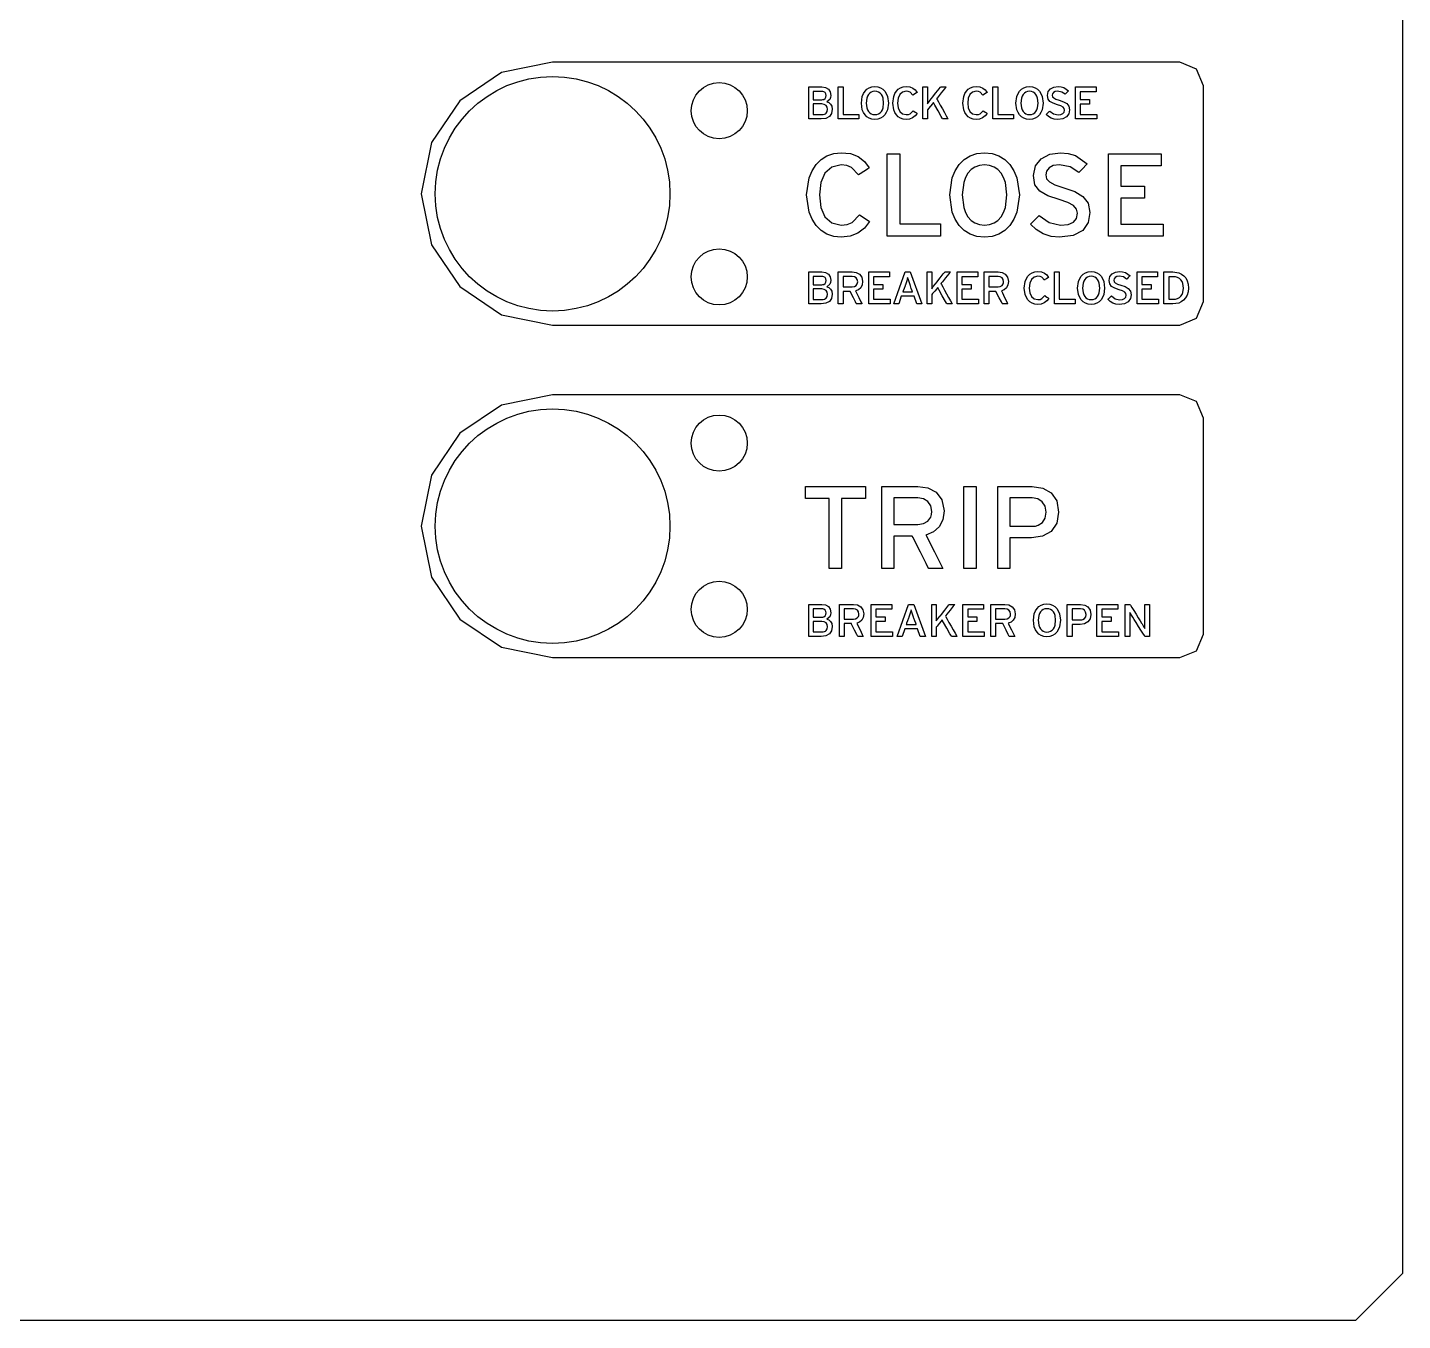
# Model space of a CAD drawing. Extents: x 4.9 to 38.9, y -1.1 to 21.9.
# Drawn here: x 8.797 to 11.727, y 13.343 to 16.099 of the extents above; entities that cross this region are included whole.
import ezdxf

# ---------------------------------------------------------------- set-up
doc = ezdxf.new("R2010")
doc.units = 0
doc.layers.get('0').update_dxf_attribs({"linetype": 'CONTINUOUS'})

msp = doc.modelspace()

# ---------------------------------------------------------------- linework, layer by layer
at = {"color": 7}
for points in [[(11.7271, 17.1225), (11.7271, 15.7714), (11.7271, 14.5927), (11.7271, 13.7591), (11.7271, 13.5255), (11.7271, 13.4429), (11.6271, 13.3429), (11.392, 13.3429), (10.7725, 13.3429), (9.8965, 13.3429), (8.8923, 13.3429), (7.8882, 13.3429), (7.0122, 13.3429), (6.3926, 13.3429), (6.1576, 13.3429)], [(11.2527, 16.025), (11.1953, 16.025), (11.0438, 16.025), (10.8297, 16.025), (10.5842, 16.025), (10.3387, 16.025), (10.1246, 16.025), (9.9731, 16.025), (9.9157, 16.025), (9.8069, 16.003), (9.718, 15.943), (9.658, 15.8539), (9.636, 15.7449), (9.658, 15.6361), (9.718, 15.547), (9.8069, 15.4869), (9.9157, 15.4648), (9.9731, 15.4648), (10.1246, 15.4648), (10.3387, 15.4648), (10.5842, 15.4648), (10.8297, 15.4648), (11.0438, 15.4648), (11.1953, 15.4648), (11.2527, 15.4648), (11.2882, 15.4795), (11.3029, 15.515), (11.3029, 15.5348), (11.3029, 15.5869), (11.3029, 15.7449), (11.3029, 15.903), (11.3029, 15.9551), (11.3029, 15.9748), (11.2882, 16.0103), (11.2527, 16.025)], [(10.4884, 15.9043), (10.4873, 15.9043), (10.4842, 15.9043), (10.475, 15.9043), (10.4658, 15.9043), (10.4628, 15.9043), (10.4616, 15.9043), (10.4616, 15.9051), (10.4616, 15.9072), (10.4616, 15.9149), (10.4616, 15.9259), (10.4616, 15.9384), (10.4616, 15.9509), (10.4616, 15.9618), (10.4616, 15.9695), (10.4616, 15.9717), (10.4616, 15.9725), (10.4628, 15.9725), (10.466, 15.9725), (10.4755, 15.9725), (10.4851, 15.9725), (10.4882, 15.9725), (10.4894, 15.9725), (10.4975, 15.9713), (10.5037, 15.9678), (10.5077, 15.9622), (10.5091, 15.9545), (10.5084, 15.9498), (10.5066, 15.946), (10.5003, 15.9409), (10.5044, 15.9392), (10.5081, 15.936), (10.5108, 15.9314), (10.5118, 15.9253), (10.5102, 15.9162), (10.5057, 15.9096), (10.4984, 15.9056), (10.4884, 15.9043)], [(10.6027, 15.9033), (10.5964, 15.9039), (10.5907, 15.9058), (10.5858, 15.9089), (10.5817, 15.913), (10.5783, 15.9181), (10.5759, 15.924), (10.5739, 15.9382), (10.5759, 15.9524), (10.5783, 15.9585), (10.5817, 15.9636), (10.5858, 15.9678), (10.5907, 15.9709), (10.5964, 15.9728), (10.6027, 15.9735), (10.609, 15.9728), (10.6146, 15.9709), (10.6195, 15.9678), (10.6237, 15.9636), (10.627, 15.9585), (10.6295, 15.9524), (10.6315, 15.9382), (10.6295, 15.924), (10.627, 15.9181), (10.6237, 15.913), (10.6195, 15.9089), (10.6146, 15.9058), (10.609, 15.9039), (10.6027, 15.9033)], [(10.6691, 15.9033), (10.663, 15.9039), (10.6574, 15.9058), (10.6525, 15.9089), (10.6484, 15.913), (10.6451, 15.9181), (10.6427, 15.924), (10.6407, 15.9382), (10.6427, 15.9524), (10.6451, 15.9585), (10.6484, 15.9636), (10.6525, 15.9678), (10.6574, 15.9709), (10.663, 15.9728), (10.6691, 15.9735), (10.6769, 15.9726), (10.6833, 15.9702), (10.6885, 15.9662), (10.6925, 15.9606), (10.6911, 15.9597), (10.688, 15.9579), (10.6848, 15.956), (10.6834, 15.9552), (10.6777, 15.9613), (10.6739, 15.9628), (10.6691, 15.9633), (10.6613, 15.9615), (10.6557, 15.9565), (10.6523, 15.9486), (10.6512, 15.9382), (10.6523, 15.9279), (10.6557, 15.9201), (10.6613, 15.9152), (10.6691, 15.9135), (10.674, 15.914), (10.678, 15.9155), (10.6844, 15.9219), (10.6857, 15.921), (10.6886, 15.919), (10.6916, 15.9171), (10.6929, 15.9162), (10.6885, 15.9107), (10.683, 15.9067), (10.6766, 15.9041), (10.6691, 15.9033)], [(10.7471, 15.9043), (10.7463, 15.9058), (10.7441, 15.9098), (10.7373, 15.9218), (10.7305, 15.9338), (10.7283, 15.9377), (10.7275, 15.9392), (10.7269, 15.9386), (10.7255, 15.9368), (10.7212, 15.9316), (10.7169, 15.9263), (10.7155, 15.9246), (10.7149, 15.924), (10.7149, 15.9231), (10.7149, 15.9209), (10.7149, 15.9141), (10.7149, 15.9074), (10.7149, 15.9051), (10.7149, 15.9043), (10.7134, 15.9043), (10.71, 15.9043), (10.7066, 15.9043), (10.7051, 15.9043), (10.7051, 15.9051), (10.7051, 15.9072), (10.7051, 15.9149), (10.7051, 15.9259), (10.7051, 15.9384), (10.7051, 15.9509), (10.7051, 15.9618), (10.7051, 15.9695), (10.7051, 15.9717), (10.7051, 15.9725), (10.7066, 15.9725), (10.71, 15.9725), (10.7134, 15.9725), (10.7149, 15.9725), (10.7149, 15.9714), (10.7149, 15.9688), (10.7149, 15.9608), (10.7149, 15.9527), (10.7149, 15.9501), (10.7149, 15.9491), (10.7146, 15.9368), (10.7183, 15.9416), (10.7227, 15.947), (10.7236, 15.9481), (10.7258, 15.951), (10.7327, 15.9597), (10.7396, 15.9685), (10.7419, 15.9714), (10.7427, 15.9725), (10.7445, 15.9725), (10.7485, 15.9725), (10.7525, 15.9725), (10.7543, 15.9725), (10.7534, 15.9714), (10.7511, 15.9686), (10.7442, 15.9601), (10.7374, 15.9516), (10.7351, 15.9488), (10.7342, 15.9477), (10.7353, 15.9458), (10.7381, 15.9409), (10.742, 15.934), (10.7465, 15.926), (10.7509, 15.918), (10.7548, 15.9111), (10.7576, 15.9062), (10.7587, 15.9043), (10.7569, 15.9043), (10.7529, 15.9043), (10.7489, 15.9043), (10.7471, 15.9043)], [(10.8187, 15.9033), (10.8124, 15.9039), (10.8067, 15.9058), (10.8018, 15.9089), (10.7977, 15.913), (10.7943, 15.9181), (10.7919, 15.924), (10.7899, 15.9382), (10.7919, 15.9524), (10.7943, 15.9585), (10.7977, 15.9636), (10.8018, 15.9678), (10.8067, 15.9709), (10.8124, 15.9728), (10.8187, 15.9735), (10.8262, 15.9726), (10.8325, 15.9702), (10.8377, 15.9662), (10.8417, 15.9606), (10.8403, 15.9597), (10.8372, 15.9579), (10.834, 15.956), (10.8326, 15.9552), (10.8269, 15.9613), (10.8232, 15.9628), (10.8187, 15.9633), (10.8108, 15.9615), (10.8051, 15.9565), (10.8016, 15.9486), (10.8004, 15.9382), (10.8016, 15.9279), (10.8051, 15.9201), (10.8108, 15.9152), (10.8187, 15.9135), (10.8233, 15.914), (10.8273, 15.9155), (10.8336, 15.9219), (10.8349, 15.921), (10.8378, 15.919), (10.8407, 15.9171), (10.8421, 15.9162), (10.8377, 15.9107), (10.8323, 15.9067), (10.8259, 15.9041), (10.8187, 15.9033)], [(10.9323, 15.9033), (10.926, 15.9039), (10.9203, 15.9058), (10.9154, 15.9089), (10.9112, 15.913), (10.9079, 15.9181), (10.9055, 15.924), (10.9034, 15.9382), (10.9055, 15.9524), (10.9079, 15.9585), (10.9112, 15.9636), (10.9154, 15.9678), (10.9203, 15.9709), (10.926, 15.9728), (10.9323, 15.9735), (10.9386, 15.9728), (10.9442, 15.9709), (10.9491, 15.9678), (10.9533, 15.9636), (10.9566, 15.9585), (10.9591, 15.9524), (10.9611, 15.9382), (10.9591, 15.924), (10.9566, 15.9181), (10.9533, 15.913), (10.9491, 15.9089), (10.9442, 15.9058), (10.9386, 15.9039), (10.9323, 15.9033)], [(10.9923, 15.9033), (10.985, 15.904), (10.9784, 15.9062), (10.9727, 15.9096), (10.9679, 15.9141), (10.969, 15.9152), (10.9716, 15.9177), (10.9742, 15.9201), (10.9753, 15.9212), (10.9834, 15.9153), (10.993, 15.9131), (10.9991, 15.9137), (11.0035, 15.9157), (11.006, 15.9188), (11.0069, 15.9233), (11.0061, 15.9267), (11.0036, 15.9295), (10.9989, 15.932), (10.9916, 15.9345), (10.9823, 15.9376), (10.9756, 15.9414), (10.9716, 15.9468), (10.9702, 15.9545), (10.972, 15.9625), (10.9769, 15.9684), (10.9841, 15.9722), (10.993, 15.9735), (10.9994, 15.9728), (11.0051, 15.9711), (11.015, 15.9643), (11.0139, 15.9631), (11.0114, 15.9606), (11.009, 15.958), (11.0079, 15.9569), (11.0008, 15.9617), (10.9919, 15.9633), (10.9869, 15.9626), (10.9834, 15.9608), (10.9814, 15.9581), (10.9808, 15.9548), (10.9814, 15.9517), (10.9838, 15.9491), (10.9883, 15.9467), (10.9957, 15.9443), (11.0046, 15.9411), (11.0115, 15.9371), (11.0158, 15.9316), (11.0174, 15.924), (11.0159, 15.9154), (11.0113, 15.9089), (11.0035, 15.9047), (10.9923, 15.9033)], [(10.4894, 15.963), (10.4886, 15.963), (10.4866, 15.963), (10.4803, 15.963), (10.474, 15.963), (10.4719, 15.963), (10.4711, 15.963), (10.4711, 15.9622), (10.4711, 15.9602), (10.4711, 15.9541), (10.4711, 15.9481), (10.4711, 15.9461), (10.4711, 15.9453), (10.4719, 15.9453), (10.474, 15.9453), (10.4803, 15.9453), (10.4866, 15.9453), (10.4886, 15.9453), (10.4894, 15.9453), (10.4918, 15.9455), (10.4938, 15.9461), (10.4967, 15.9481), (10.4984, 15.9509), (10.4989, 15.9541), (10.4984, 15.9577), (10.4967, 15.9605), (10.4938, 15.9623), (10.4918, 15.9628), (10.4894, 15.963)], [(10.6027, 15.9633), (10.5985, 15.9628), (10.5948, 15.9615), (10.5917, 15.9594), (10.5891, 15.9565), (10.587, 15.9528), (10.5856, 15.9486), (10.5844, 15.9382), (10.5856, 15.9279), (10.587, 15.9237), (10.5891, 15.9201), (10.5917, 15.9173), (10.5948, 15.9152), (10.5985, 15.9139), (10.6027, 15.9135), (10.607, 15.9139), (10.6107, 15.9152), (10.6139, 15.9173), (10.6166, 15.9201), (10.6186, 15.9237), (10.6201, 15.9279), (10.6213, 15.9382), (10.6201, 15.9486), (10.6186, 15.9528), (10.6166, 15.9565), (10.6139, 15.9594), (10.6107, 15.9615), (10.607, 15.9628), (10.6027, 15.9633)], [(10.9323, 15.9633), (10.9281, 15.9628), (10.9244, 15.9615), (10.9213, 15.9594), (10.9187, 15.9565), (10.9166, 15.9528), (10.9152, 15.9486), (10.914, 15.9382), (10.9152, 15.9279), (10.9166, 15.9237), (10.9187, 15.9201), (10.9213, 15.9173), (10.9244, 15.9152), (10.9281, 15.9139), (10.9323, 15.9135), (10.9365, 15.9139), (10.9401, 15.9152), (10.9433, 15.9173), (10.9459, 15.9201), (10.9479, 15.9237), (10.9494, 15.9279), (10.9506, 15.9382), (10.9494, 15.9486), (10.9479, 15.9528), (10.9459, 15.9565), (10.9433, 15.9594), (10.9401, 15.9615), (10.9365, 15.9628), (10.9323, 15.9633)], [(10.4898, 15.9362), (10.489, 15.9362), (10.4869, 15.9362), (10.4804, 15.9362), (10.474, 15.9362), (10.4719, 15.9362), (10.4711, 15.9362), (10.4711, 15.9352), (10.4711, 15.9326), (10.4711, 15.929), (10.4711, 15.9248), (10.4711, 15.9206), (10.4711, 15.917), (10.4711, 15.9144), (10.4711, 15.9135), (10.4719, 15.9135), (10.474, 15.9135), (10.4803, 15.9135), (10.4866, 15.9135), (10.4886, 15.9135), (10.4894, 15.9135), (10.4925, 15.9137), (10.4951, 15.9143), (10.4972, 15.9153), (10.4988, 15.9167), (10.501, 15.9203), (10.5016, 15.925), (10.5008, 15.9296), (10.4985, 15.9331), (10.4948, 15.9354), (10.4898, 15.9362)], [(10.5311, 15.652), (10.515, 15.6537), (10.5006, 15.6587), (10.4879, 15.6666), (10.4773, 15.6773), (10.4687, 15.6904), (10.4624, 15.7058), (10.4572, 15.7422), (10.4624, 15.7786), (10.4687, 15.794), (10.4773, 15.8071), (10.4879, 15.8178), (10.5006, 15.8258), (10.515, 15.8307), (10.5311, 15.8324), (10.5508, 15.8303), (10.5671, 15.824), (10.5803, 15.8138), (10.5908, 15.7999), (10.5872, 15.7976), (10.5791, 15.7926), (10.5711, 15.7876), (10.5674, 15.7853), (10.5527, 15.8011), (10.5431, 15.805), (10.5311, 15.8063), (10.5109, 15.8018), (10.4963, 15.789), (10.4874, 15.7688), (10.4843, 15.7422), (10.4874, 15.7156), (10.4963, 15.6954), (10.5109, 15.6826), (10.5311, 15.6781), (10.5436, 15.6795), (10.5539, 15.6836), (10.5698, 15.6998), (10.5732, 15.6976), (10.5806, 15.6927), (10.5881, 15.6878), (10.5915, 15.6856), (10.5805, 15.6712), (10.5665, 15.6607), (10.55, 15.6542), (10.5311, 15.652)], [(10.8363, 15.652), (10.8201, 15.6537), (10.8055, 15.6587), (10.7928, 15.6666), (10.7821, 15.6773), (10.7736, 15.6904), (10.7673, 15.7058), (10.7621, 15.7422), (10.7673, 15.7786), (10.7736, 15.794), (10.7821, 15.8071), (10.7928, 15.8178), (10.8055, 15.8258), (10.8201, 15.8307), (10.8363, 15.8324), (10.8525, 15.8307), (10.8671, 15.8258), (10.8798, 15.8178), (10.8905, 15.8071), (10.8991, 15.794), (10.9054, 15.7786), (10.9106, 15.7422), (10.9054, 15.7058), (10.8991, 15.6904), (10.8905, 15.6773), (10.8798, 15.6666), (10.8671, 15.6587), (10.8525, 15.6537), (10.8363, 15.652)], [(10.9964, 15.652), (10.978, 15.654), (10.9613, 15.6596), (10.9466, 15.6685), (10.9343, 15.6802), (10.9372, 15.683), (10.9436, 15.6893), (10.95, 15.6956), (10.953, 15.6985), (10.9739, 15.6833), (10.9984, 15.6778), (11.0144, 15.6794), (11.0257, 15.6841), (11.0324, 15.6921), (11.0347, 15.7032), (11.0326, 15.7123), (11.0259, 15.7196), (11.0138, 15.726), (10.9953, 15.7324), (10.971, 15.7406), (10.9539, 15.7504), (10.9437, 15.7639), (10.9404, 15.7836), (10.9449, 15.8041), (10.9572, 15.8194), (10.9755, 15.8291), (10.9981, 15.8324), (11.0149, 15.8308), (11.0299, 15.8261), (11.0554, 15.8087), (11.0525, 15.8058), (11.0462, 15.7993), (11.0399, 15.7929), (11.037, 15.79), (11.0188, 15.8025), (10.996, 15.8066), (10.9829, 15.8049), (10.9738, 15.8002), (10.9686, 15.7933), (10.9669, 15.7849), (10.9686, 15.7768), (10.9747, 15.7701), (10.9865, 15.7641), (11.0052, 15.7578), (11.0285, 15.7495), (11.0461, 15.7391), (11.0572, 15.7249), (11.0611, 15.7049), (11.0573, 15.6833), (11.0455, 15.6666), (11.0254, 15.6558), (10.9964, 15.652)], [(10.8363, 15.8063), (10.8255, 15.8052), (10.816, 15.8018), (10.8079, 15.7964), (10.8011, 15.789), (10.7958, 15.7798), (10.792, 15.7688), (10.7888, 15.7422), (10.792, 15.7156), (10.7958, 15.7047), (10.8011, 15.6954), (10.8079, 15.688), (10.816, 15.6826), (10.8255, 15.6793), (10.8363, 15.6781), (10.8471, 15.6793), (10.8566, 15.6826), (10.8647, 15.688), (10.8715, 15.6954), (10.8768, 15.7047), (10.8807, 15.7156), (10.8838, 15.7422), (10.8807, 15.7688), (10.8768, 15.7798), (10.8715, 15.789), (10.8647, 15.7964), (10.8566, 15.8018), (10.8471, 15.8052), (10.8363, 15.8063)], [(10.4884, 15.5099), (10.4873, 15.5099), (10.4842, 15.5099), (10.475, 15.5099), (10.4658, 15.5099), (10.4628, 15.5099), (10.4616, 15.5099), (10.4616, 15.5107), (10.4616, 15.5129), (10.4616, 15.5206), (10.4616, 15.5315), (10.4616, 15.544), (10.4616, 15.5565), (10.4616, 15.5674), (10.4616, 15.5752), (10.4616, 15.5773), (10.4616, 15.5781), (10.4628, 15.5781), (10.466, 15.5781), (10.4755, 15.5781), (10.4851, 15.5781), (10.4882, 15.5781), (10.4894, 15.5781), (10.4975, 15.5769), (10.5037, 15.5735), (10.5077, 15.5679), (10.5091, 15.5605), (10.5084, 15.5557), (10.5066, 15.5519), (10.5003, 15.5466), (10.5044, 15.5448), (10.5081, 15.5417), (10.5108, 15.5371), (10.5118, 15.531), (10.5102, 15.5218), (10.5057, 15.5152), (10.4984, 15.5113), (10.4884, 15.5099)], [(10.4894, 15.5686), (10.4886, 15.5686), (10.4866, 15.5686), (10.4803, 15.5686), (10.474, 15.5686), (10.4719, 15.5686), (10.4711, 15.5686), (10.4711, 15.5678), (10.4711, 15.5658), (10.4711, 15.5598), (10.4711, 15.5537), (10.4711, 15.5517), (10.4711, 15.551), (10.4719, 15.551), (10.474, 15.551), (10.4803, 15.551), (10.4866, 15.551), (10.4886, 15.551), (10.4894, 15.551), (10.4918, 15.5512), (10.4938, 15.5517), (10.4967, 15.5537), (10.4984, 15.5565), (10.4989, 15.5598), (10.4984, 15.5633), (10.4967, 15.5661), (10.4938, 15.5679), (10.4918, 15.5684), (10.4894, 15.5686)], [(10.5613, 15.5377), (10.5619, 15.5366), (10.5635, 15.5334), (10.5683, 15.5238), (10.573, 15.5143), (10.5746, 15.5111), (10.5752, 15.5099), (10.5734, 15.5099), (10.5695, 15.5099), (10.5655, 15.5099), (10.5637, 15.5099), (10.5631, 15.5111), (10.5616, 15.5141), (10.5569, 15.5233), (10.5522, 15.5325), (10.5507, 15.5356), (10.5501, 15.5367), (10.5477, 15.5367), (10.5425, 15.5367), (10.5372, 15.5367), (10.5349, 15.5367), (10.5349, 15.5356), (10.5349, 15.5325), (10.5349, 15.5233), (10.5349, 15.5141), (10.5349, 15.5111), (10.5349, 15.5099), (10.5333, 15.5099), (10.5298, 15.5099), (10.5263, 15.5099), (10.5247, 15.5099), (10.5247, 15.5107), (10.5247, 15.5129), (10.5247, 15.5206), (10.5247, 15.5315), (10.5247, 15.544), (10.5247, 15.5565), (10.5247, 15.5674), (10.5247, 15.5752), (10.5247, 15.5773), (10.5247, 15.5781), (10.526, 15.5781), (10.5294, 15.5781), (10.5396, 15.5781), (10.5499, 15.5781), (10.5532, 15.5781), (10.5545, 15.5781), (10.563, 15.5769), (10.57, 15.5731), (10.5748, 15.5668), (10.5766, 15.5578), (10.5755, 15.5504), (10.5725, 15.5446), (10.5677, 15.5403), (10.5613, 15.5377)], [(10.5545, 15.5683), (10.5537, 15.5683), (10.5515, 15.5683), (10.5447, 15.5683), (10.5379, 15.5683), (10.5357, 15.5683), (10.5349, 15.5683), (10.5349, 15.5673), (10.5349, 15.5649), (10.5349, 15.5574), (10.5349, 15.55), (10.5349, 15.5475), (10.5349, 15.5466), (10.5357, 15.5466), (10.5379, 15.5466), (10.5447, 15.5466), (10.5515, 15.5466), (10.5537, 15.5466), (10.5545, 15.5466), (10.5592, 15.5472), (10.5628, 15.5492), (10.5652, 15.5526), (10.5658, 15.5548), (10.5661, 15.5574), (10.5652, 15.5621), (10.5628, 15.5655), (10.5592, 15.5676), (10.5545, 15.5683)], [(10.6776, 15.551), (10.6747, 15.5594), (10.6734, 15.5635), (10.6725, 15.5666), (10.6717, 15.5635), (10.6705, 15.5594), (10.6678, 15.5506), (10.6675, 15.55), (10.6669, 15.5482), (10.6649, 15.543), (10.6629, 15.5378), (10.6623, 15.536), (10.662, 15.5354), (10.6629, 15.5354), (10.6653, 15.5354), (10.6725, 15.5354), (10.6798, 15.5354), (10.6821, 15.5354), (10.683, 15.5354), (10.6828, 15.536), (10.6822, 15.5378), (10.6803, 15.5432), (10.6785, 15.5485), (10.6779, 15.5503), (10.6776, 15.551)], [(10.7559, 15.5099), (10.7551, 15.5114), (10.7529, 15.5154), (10.7463, 15.5274), (10.7396, 15.5394), (10.7374, 15.5434), (10.7366, 15.5449), (10.7361, 15.5442), (10.7346, 15.5425), (10.7302, 15.5372), (10.7257, 15.532), (10.7243, 15.5303), (10.7237, 15.5296), (10.7237, 15.5288), (10.7237, 15.5265), (10.7237, 15.5198), (10.7237, 15.513), (10.7237, 15.5108), (10.7237, 15.5099), (10.7222, 15.5099), (10.7188, 15.5099), (10.7154, 15.5099), (10.7139, 15.5099), (10.7139, 15.5107), (10.7139, 15.5129), (10.7139, 15.5206), (10.7139, 15.5315), (10.7139, 15.544), (10.7139, 15.5565), (10.7139, 15.5674), (10.7139, 15.5752), (10.7139, 15.5773), (10.7139, 15.5781), (10.7154, 15.5781), (10.7188, 15.5781), (10.7222, 15.5781), (10.7237, 15.5781), (10.7237, 15.5771), (10.7237, 15.5744), (10.7237, 15.5664), (10.7237, 15.5584), (10.7237, 15.5557), (10.7237, 15.5547), (10.7237, 15.5425), (10.7271, 15.5473), (10.7315, 15.5527), (10.7324, 15.5538), (10.7347, 15.5566), (10.7415, 15.5654), (10.7484, 15.5741), (10.7507, 15.577), (10.7515, 15.5781), (10.7533, 15.5781), (10.7573, 15.5781), (10.7613, 15.5781), (10.7631, 15.5781), (10.7622, 15.577), (10.76, 15.5742), (10.7532, 15.5657), (10.7465, 15.5572), (10.7442, 15.5544), (10.7434, 15.5533), (10.7444, 15.5515), (10.7472, 15.5466), (10.751, 15.5396), (10.7554, 15.5316), (10.7599, 15.5237), (10.7637, 15.5167), (10.7664, 15.5118), (10.7675, 15.5099), (10.7657, 15.5099), (10.7617, 15.5099), (10.7577, 15.5099), (10.7559, 15.5099)], [(10.8723, 15.5377), (10.8729, 15.5366), (10.8744, 15.5334), (10.8792, 15.5238), (10.884, 15.5143), (10.8856, 15.5111), (10.8862, 15.5099), (10.8843, 15.5099), (10.8802, 15.5099), (10.8761, 15.5099), (10.8743, 15.5099), (10.8737, 15.5111), (10.8722, 15.5141), (10.8675, 15.5233), (10.8628, 15.5325), (10.8613, 15.5356), (10.8607, 15.5367), (10.8583, 15.5367), (10.8531, 15.5367), (10.8478, 15.5367), (10.8455, 15.5367), (10.8455, 15.5356), (10.8455, 15.5325), (10.8455, 15.5233), (10.8455, 15.5141), (10.8455, 15.5111), (10.8455, 15.5099), (10.8439, 15.5099), (10.8404, 15.5099), (10.8369, 15.5099), (10.8353, 15.5099), (10.8353, 15.5107), (10.8353, 15.5129), (10.8353, 15.5206), (10.8353, 15.5315), (10.8353, 15.544), (10.8353, 15.5565), (10.8353, 15.5674), (10.8353, 15.5752), (10.8353, 15.5773), (10.8353, 15.5781), (10.8366, 15.5781), (10.84, 15.5781), (10.8502, 15.5781), (10.8605, 15.5781), (10.8638, 15.5781), (10.8651, 15.5781), (10.8736, 15.5769), (10.8806, 15.5731), (10.8854, 15.5668), (10.8872, 15.5578), (10.8861, 15.5504), (10.8831, 15.5446), (10.8784, 15.5403), (10.8723, 15.5377)], [(10.8651, 15.5683), (10.8643, 15.5683), (10.8621, 15.5683), (10.8553, 15.5683), (10.8485, 15.5683), (10.8463, 15.5683), (10.8455, 15.5683), (10.8455, 15.5673), (10.8455, 15.5649), (10.8455, 15.5574), (10.8455, 15.55), (10.8455, 15.5475), (10.8455, 15.5466), (10.8463, 15.5466), (10.8485, 15.5466), (10.8553, 15.5466), (10.8621, 15.5466), (10.8643, 15.5466), (10.8651, 15.5466), (10.8698, 15.5472), (10.8736, 15.5492), (10.8761, 15.5526), (10.8768, 15.5548), (10.877, 15.5574), (10.8761, 15.5621), (10.8737, 15.5655), (10.87, 15.5676), (10.8651, 15.5683)], [(10.9499, 15.5089), (10.9436, 15.5096), (10.938, 15.5115), (10.933, 15.5146), (10.9289, 15.5188), (10.9256, 15.5239), (10.9231, 15.5298), (10.9211, 15.5438), (10.9231, 15.5581), (10.9256, 15.5641), (10.9289, 15.5692), (10.933, 15.5734), (10.938, 15.5765), (10.9436, 15.5784), (10.9499, 15.5791), (10.9576, 15.5783), (10.9638, 15.5758), (10.9689, 15.5718), (10.973, 15.5662), (10.9715, 15.5654), (10.9684, 15.5635), (10.9652, 15.5617), (10.9638, 15.5608), (10.9583, 15.5669), (10.9546, 15.5684), (10.9499, 15.5689), (10.942, 15.5672), (10.9363, 15.5621), (10.9328, 15.5542), (10.9316, 15.5438), (10.9328, 15.5335), (10.9363, 15.5258), (10.942, 15.5208), (10.9499, 15.5191), (10.9548, 15.5197), (10.9588, 15.5213), (10.9648, 15.5276), (10.9661, 15.5267), (10.9691, 15.5247), (10.972, 15.5227), (10.9733, 15.5218), (10.9691, 15.5164), (10.9636, 15.5123), (10.9572, 15.5098), (10.9499, 15.5089)], [(11.0635, 15.5089), (11.0572, 15.5096), (11.0516, 15.5115), (11.0466, 15.5146), (11.0425, 15.5188), (11.0391, 15.5239), (11.0367, 15.5298), (11.0347, 15.5438), (11.0367, 15.5581), (11.0391, 15.5641), (11.0425, 15.5692), (11.0466, 15.5734), (11.0516, 15.5765), (11.0572, 15.5784), (11.0635, 15.5791), (11.0699, 15.5784), (11.0756, 15.5765), (11.0805, 15.5734), (11.0846, 15.5692), (11.0879, 15.5641), (11.0903, 15.5581), (11.0923, 15.5438), (11.0903, 15.5298), (11.0879, 15.5239), (11.0846, 15.5188), (11.0805, 15.5146), (11.0756, 15.5115), (11.0699, 15.5096), (11.0635, 15.5089)], [(11.0635, 15.5689), (11.0593, 15.5685), (11.0556, 15.5672), (11.0525, 15.565), (11.0499, 15.5621), (11.0479, 15.5585), (11.0464, 15.5542), (11.0452, 15.5438), (11.0464, 15.5335), (11.0479, 15.5293), (11.0499, 15.5258), (11.0525, 15.5229), (11.0556, 15.5208), (11.0593, 15.5195), (11.0635, 15.5191), (11.0678, 15.5195), (11.0716, 15.5208), (11.0748, 15.5229), (11.0774, 15.5258), (11.0795, 15.5293), (11.0809, 15.5335), (11.0821, 15.5438), (11.0809, 15.5542), (11.0795, 15.5585), (11.0774, 15.5621), (11.0748, 15.565), (11.0716, 15.5672), (11.0678, 15.5685), (11.0635, 15.5689)], [(11.1235, 15.5089), (11.1164, 15.5097), (11.1098, 15.5119), (11.1041, 15.5154), (11.0994, 15.5198), (11.1006, 15.5209), (11.103, 15.5233), (11.1054, 15.5258), (11.1066, 15.5269), (11.1147, 15.521), (11.1242, 15.5188), (11.1304, 15.5194), (11.1349, 15.5213), (11.1375, 15.5245), (11.1384, 15.5289), (11.1376, 15.5323), (11.135, 15.5352), (11.1303, 15.5377), (11.1232, 15.5401), (11.1137, 15.5434), (11.107, 15.5472), (11.1031, 15.5525), (11.1018, 15.5601), (11.1035, 15.5681), (11.1083, 15.5741), (11.1154, 15.5778), (11.1242, 15.5791), (11.1307, 15.5785), (11.1365, 15.5767), (11.1466, 15.57), (11.1454, 15.5688), (11.1428, 15.5662), (11.1403, 15.5637), (11.1391, 15.5625), (11.1322, 15.5674), (11.1235, 15.5689), (11.1183, 15.5683), (11.1147, 15.5665), (11.1126, 15.5638), (11.112, 15.5605), (11.1126, 15.5573), (11.115, 15.5547), (11.1196, 15.5524), (11.1269, 15.55), (11.136, 15.5468), (11.1428, 15.5428), (11.1471, 15.5374), (11.1486, 15.5296), (11.1471, 15.5212), (11.1425, 15.5147), (11.1347, 15.5104), (11.1235, 15.5089)], [(11.2374, 15.5099), (11.2366, 15.5099), (11.2345, 15.5099), (11.2281, 15.5099), (11.2217, 15.5099), (11.2196, 15.5099), (11.2188, 15.5099), (11.2188, 15.5107), (11.2188, 15.5129), (11.2188, 15.5206), (11.2188, 15.5315), (11.2188, 15.544), (11.2188, 15.5565), (11.2188, 15.5674), (11.2188, 15.5752), (11.2188, 15.5773), (11.2188, 15.5781), (11.2196, 15.5781), (11.2217, 15.5781), (11.2281, 15.5781), (11.2345, 15.5781), (11.2366, 15.5781), (11.2374, 15.5781), (11.2504, 15.5761), (11.256, 15.5736), (11.2609, 15.57), (11.265, 15.5653), (11.2681, 15.5594), (11.27, 15.5522), (11.2707, 15.5438), (11.27, 15.5356), (11.268, 15.5285), (11.2648, 15.5227), (11.2607, 15.518), (11.2557, 15.5144), (11.2501, 15.5119), (11.2374, 15.5099)], [(11.2374, 15.5679), (11.2361, 15.5679), (11.2332, 15.5679), (11.2303, 15.5679), (11.229, 15.5679), (11.229, 15.5674), (11.229, 15.5659), (11.229, 15.5604), (11.229, 15.5527), (11.229, 15.5438), (11.229, 15.535), (11.229, 15.5273), (11.229, 15.5218), (11.229, 15.5203), (11.229, 15.5198), (11.2303, 15.5198), (11.2332, 15.5198), (11.2361, 15.5198), (11.2374, 15.5198), (11.2431, 15.5202), (11.2479, 15.5215), (11.2518, 15.5236), (11.2549, 15.5265), (11.2573, 15.53), (11.2589, 15.5341), (11.2602, 15.5438), (11.2589, 15.5538), (11.2573, 15.5579), (11.2549, 15.5614), (11.2518, 15.5642), (11.2479, 15.5662), (11.2431, 15.5675), (11.2374, 15.5679)], [(10.4898, 15.5418), (10.489, 15.5418), (10.4869, 15.5418), (10.4804, 15.5418), (10.474, 15.5418), (10.4719, 15.5418), (10.4711, 15.5418), (10.4711, 15.5409), (10.4711, 15.5383), (10.4711, 15.5347), (10.4711, 15.5306), (10.4711, 15.5265), (10.4711, 15.5229), (10.4711, 15.5204), (10.4711, 15.5194), (10.4719, 15.5194), (10.474, 15.5194), (10.4803, 15.5194), (10.4866, 15.5194), (10.4886, 15.5194), (10.4894, 15.5194), (10.4925, 15.5196), (10.4951, 15.5202), (10.4972, 15.5212), (10.4988, 15.5225), (10.501, 15.526), (10.5016, 15.5306), (10.5008, 15.5352), (10.4985, 15.5388), (10.4948, 15.541), (10.4898, 15.5418)], [(11.2527, 15.3163), (11.1953, 15.3163), (11.0438, 15.3163), (10.8297, 15.3163), (10.5842, 15.3163), (10.3387, 15.3163), (10.1246, 15.3163), (9.9731, 15.3163), (9.9157, 15.3163), (9.8069, 15.2943), (9.718, 15.2343), (9.658, 15.1452), (9.636, 15.0362), (9.658, 14.9274), (9.718, 14.8383), (9.8069, 14.7782), (9.9157, 14.7562), (9.9731, 14.7562), (10.1246, 14.7562), (10.3387, 14.7562), (10.5842, 14.7562), (10.8297, 14.7562), (11.0438, 14.7562), (11.1953, 14.7562), (11.2527, 14.7562), (11.2882, 14.7708), (11.3029, 14.8063), (11.3029, 14.8261), (11.3029, 14.8782), (11.3029, 15.0364), (11.3029, 15.1946), (11.3029, 15.2467), (11.3029, 15.2665), (11.2882, 15.3017), (11.2527, 15.3163)], [(10.7115, 15.0173), (10.7131, 15.0142), (10.7171, 15.0061), (10.7295, 14.9816), (10.7419, 14.9572), (10.7459, 14.9491), (10.7475, 14.946), (10.7428, 14.946), (10.7324, 14.946), (10.722, 14.946), (10.7173, 14.946), (10.7158, 14.949), (10.7118, 14.9569), (10.6998, 14.9806), (10.6878, 15.0044), (10.6839, 15.0122), (10.6824, 15.0152), (10.6762, 15.0152), (10.6627, 15.0152), (10.6492, 15.0152), (10.643, 15.0152), (10.643, 15.0122), (10.643, 15.0044), (10.643, 14.9806), (10.643, 14.9569), (10.643, 14.949), (10.643, 14.946), (10.639, 14.946), (10.6301, 14.946), (10.6213, 14.946), (10.6173, 14.946), (10.6173, 14.948), (10.6173, 14.9536), (10.6173, 14.9734), (10.6173, 15.0014), (10.6173, 15.0335), (10.6173, 15.0656), (10.6173, 15.0937), (10.6173, 15.1135), (10.6173, 15.119), (10.6173, 15.121), (10.6206, 15.121), (10.6292, 15.121), (10.6556, 15.121), (10.6819, 15.121), (10.6906, 15.121), (10.6939, 15.121), (10.7156, 15.1179), (10.7335, 15.1084), (10.7457, 15.0921), (10.7502, 15.0688), (10.7475, 15.0497), (10.7399, 15.0348), (10.7277, 15.0239), (10.7115, 15.0173)], [(10.9363, 15.0111), (10.9344, 15.0111), (10.9292, 15.0111), (10.9135, 15.0111), (10.8977, 15.0111), (10.8925, 15.0111), (10.8906, 15.0111), (10.8906, 15.0083), (10.8906, 15.001), (10.8906, 14.9786), (10.8906, 14.9562), (10.8906, 14.9488), (10.8906, 14.946), (10.8865, 14.946), (10.8777, 14.946), (10.8688, 14.946), (10.8648, 14.946), (10.8648, 14.948), (10.8648, 14.9536), (10.8648, 14.9734), (10.8648, 15.0014), (10.8648, 15.0335), (10.8648, 15.0656), (10.8648, 15.0937), (10.8648, 15.1135), (10.8648, 15.119), (10.8648, 15.121), (10.8679, 15.121), (10.8762, 15.121), (10.9014, 15.121), (10.9266, 15.121), (10.9349, 15.121), (10.938, 15.121), (10.9606, 15.1175), (10.9784, 15.1072), (10.9901, 15.09), (10.9943, 15.0661), (10.9901, 15.0423), (10.9782, 15.0251), (10.9598, 15.0147), (10.9363, 15.0111)], [(10.6939, 15.0963), (10.6917, 15.0963), (10.6859, 15.0963), (10.6685, 15.0963), (10.651, 15.0963), (10.6452, 15.0963), (10.643, 15.0963), (10.643, 15.0938), (10.643, 15.0875), (10.643, 15.0681), (10.643, 15.0488), (10.643, 15.0424), (10.643, 15.04), (10.6452, 15.04), (10.651, 15.04), (10.6685, 15.04), (10.6859, 15.04), (10.6917, 15.04), (10.6939, 15.04), (10.706, 15.0416), (10.7154, 15.0468), (10.7216, 15.0554), (10.7232, 15.0611), (10.7237, 15.0678), (10.7216, 15.0799), (10.7154, 15.0889), (10.706, 15.0944), (10.6939, 15.0963)], [(10.9377, 15.0963), (10.9357, 15.0963), (10.9303, 15.0963), (10.9141, 15.0963), (10.8979, 15.0963), (10.8926, 15.0963), (10.8906, 15.0963), (10.8906, 15.0937), (10.8906, 15.0868), (10.8906, 15.0772), (10.8906, 15.0661), (10.8906, 15.055), (10.8906, 15.0453), (10.8906, 15.0385), (10.8906, 15.0359), (10.8926, 15.0359), (10.8979, 15.0359), (10.9141, 15.0359), (10.9303, 15.0359), (10.9357, 15.0359), (10.9377, 15.0359), (10.9447, 15.0364), (10.9508, 15.038), (10.9601, 15.044), (10.9657, 15.0535), (10.9675, 15.0661), (10.9654, 15.0789), (10.9595, 15.0884), (10.9501, 15.0943), (10.9377, 15.0963)], [(10.4884, 14.8013), (10.4873, 14.8013), (10.4842, 14.8013), (10.475, 14.8013), (10.4658, 14.8013), (10.4628, 14.8013), (10.4616, 14.8013), (10.4616, 14.802), (10.4616, 14.8042), (10.4616, 14.8119), (10.4616, 14.8228), (10.4616, 14.8353), (10.4616, 14.8478), (10.4616, 14.8588), (10.4616, 14.8665), (10.4616, 14.8686), (10.4616, 14.8694), (10.4628, 14.8694), (10.466, 14.8694), (10.4755, 14.8694), (10.4851, 14.8694), (10.4882, 14.8694), (10.4894, 14.8694), (10.4975, 14.8683), (10.5037, 14.8649), (10.5077, 14.8594), (10.5091, 14.8518), (10.5084, 14.847), (10.5066, 14.8432), (10.5003, 14.8382), (10.5044, 14.8363), (10.5081, 14.8332), (10.5108, 14.8285), (10.5118, 14.8223), (10.5102, 14.8131), (10.5057, 14.8066), (10.4984, 14.8026), (10.4884, 14.8013)], [(10.4894, 14.8599), (10.4886, 14.8599), (10.4866, 14.8599), (10.4803, 14.8599), (10.474, 14.8599), (10.4719, 14.8599), (10.4711, 14.8599), (10.4711, 14.8592), (10.4711, 14.8572), (10.4711, 14.8511), (10.4711, 14.845), (10.4711, 14.843), (10.4711, 14.8423), (10.4719, 14.8423), (10.474, 14.8423), (10.4803, 14.8423), (10.4866, 14.8423), (10.4886, 14.8423), (10.4894, 14.8423), (10.4918, 14.8425), (10.4938, 14.843), (10.4967, 14.845), (10.4984, 14.8479), (10.4989, 14.8511), (10.4984, 14.8546), (10.4967, 14.8574), (10.4938, 14.8593), (10.4918, 14.8597), (10.4894, 14.8599)], [(10.564, 14.8291), (10.5646, 14.8279), (10.5662, 14.8247), (10.571, 14.8152), (10.5758, 14.8056), (10.5773, 14.8024), (10.5779, 14.8013), (10.5761, 14.8013), (10.572, 14.8013), (10.5679, 14.8013), (10.5661, 14.8013), (10.5655, 14.8024), (10.5639, 14.8055), (10.5593, 14.8148), (10.5546, 14.8241), (10.5531, 14.8272), (10.5525, 14.8284), (10.5501, 14.8284), (10.5449, 14.8284), (10.5396, 14.8284), (10.5372, 14.8284), (10.5372, 14.8272), (10.5372, 14.8241), (10.5372, 14.8148), (10.5372, 14.8055), (10.5372, 14.8024), (10.5372, 14.8013), (10.5356, 14.8013), (10.5322, 14.8013), (10.5287, 14.8013), (10.5271, 14.8013), (10.5271, 14.802), (10.5271, 14.8042), (10.5271, 14.8119), (10.5271, 14.8228), (10.5271, 14.8353), (10.5271, 14.8478), (10.5271, 14.8588), (10.5271, 14.8665), (10.5271, 14.8686), (10.5271, 14.8694), (10.5283, 14.8694), (10.5317, 14.8694), (10.542, 14.8694), (10.5522, 14.8694), (10.5556, 14.8694), (10.5569, 14.8694), (10.5654, 14.8682), (10.5724, 14.8645), (10.5772, 14.8581), (10.5789, 14.8491), (10.5779, 14.8417), (10.5749, 14.8359), (10.5702, 14.8317), (10.564, 14.8291)], [(10.5569, 14.8599), (10.5561, 14.8599), (10.5538, 14.8599), (10.5471, 14.8599), (10.5403, 14.8599), (10.5381, 14.8599), (10.5372, 14.8599), (10.5372, 14.859), (10.5372, 14.8565), (10.5372, 14.8489), (10.5372, 14.8413), (10.5372, 14.8388), (10.5372, 14.8379), (10.5381, 14.8379), (10.5403, 14.8379), (10.5471, 14.8379), (10.5538, 14.8379), (10.5561, 14.8379), (10.5569, 14.8379), (10.5616, 14.8385), (10.5652, 14.8405), (10.5676, 14.8439), (10.5682, 14.8461), (10.5684, 14.8487), (10.5676, 14.8535), (10.5653, 14.857), (10.5617, 14.8592), (10.5569, 14.8599)], [(10.6851, 14.8423), (10.6822, 14.8507), (10.6808, 14.8548), (10.68, 14.8579), (10.679, 14.8549), (10.6777, 14.8508), (10.6749, 14.8423), (10.6747, 14.8416), (10.6741, 14.8398), (10.6722, 14.8345), (10.6703, 14.8291), (10.6697, 14.8274), (10.6695, 14.8267), (10.6704, 14.8267), (10.6728, 14.8267), (10.68, 14.8267), (10.6872, 14.8267), (10.6896, 14.8267), (10.6905, 14.8267), (10.6903, 14.8274), (10.6897, 14.8291), (10.6878, 14.8345), (10.6859, 14.8398), (10.6853, 14.8416), (10.6851, 14.8423)], [(10.7658, 14.8013), (10.7649, 14.8028), (10.7627, 14.8067), (10.7559, 14.8187), (10.7492, 14.8307), (10.747, 14.8347), (10.7461, 14.8362), (10.7456, 14.8355), (10.7442, 14.8338), (10.7398, 14.8286), (10.7355, 14.8233), (10.7341, 14.8216), (10.7336, 14.8209), (10.7336, 14.8201), (10.7336, 14.8178), (10.7336, 14.8111), (10.7336, 14.8043), (10.7336, 14.8021), (10.7336, 14.8013), (10.732, 14.8013), (10.7287, 14.8013), (10.7253, 14.8013), (10.7237, 14.8013), (10.7237, 14.802), (10.7237, 14.8042), (10.7237, 14.8119), (10.7237, 14.8228), (10.7237, 14.8353), (10.7237, 14.8478), (10.7237, 14.8588), (10.7237, 14.8665), (10.7237, 14.8686), (10.7237, 14.8694), (10.7253, 14.8694), (10.7287, 14.8694), (10.732, 14.8694), (10.7336, 14.8694), (10.7336, 14.8684), (10.7336, 14.8658), (10.7336, 14.8577), (10.7336, 14.8497), (10.7336, 14.847), (10.7336, 14.846), (10.7335, 14.84), (10.7332, 14.8341), (10.7369, 14.8387), (10.7414, 14.8443), (10.7422, 14.8454), (10.7445, 14.8482), (10.7514, 14.8569), (10.7582, 14.8655), (10.7605, 14.8683), (10.7614, 14.8694), (10.7632, 14.8694), (10.7671, 14.8694), (10.7711, 14.8694), (10.7729, 14.8694), (10.772, 14.8683), (10.7698, 14.8655), (10.7629, 14.857), (10.756, 14.8485), (10.7538, 14.8457), (10.7529, 14.8447), (10.7539, 14.8428), (10.7567, 14.8379), (10.7606, 14.8309), (10.7651, 14.823), (10.7696, 14.815), (10.7735, 14.808), (10.7763, 14.8031), (10.7773, 14.8013), (10.7755, 14.8013), (10.7715, 14.8013), (10.7676, 14.8013), (10.7658, 14.8013)], [(10.8868, 14.8291), (10.8874, 14.8279), (10.889, 14.8247), (10.8938, 14.8152), (10.8986, 14.8056), (10.9001, 14.8024), (10.9007, 14.8013), (10.8989, 14.8013), (10.8948, 14.8013), (10.8907, 14.8013), (10.8889, 14.8013), (10.8883, 14.8024), (10.8867, 14.8055), (10.8821, 14.8148), (10.8774, 14.8241), (10.8759, 14.8272), (10.8753, 14.8284), (10.8729, 14.8284), (10.8677, 14.8284), (10.8624, 14.8284), (10.86, 14.8284), (10.86, 14.8272), (10.86, 14.8241), (10.86, 14.8148), (10.86, 14.8055), (10.86, 14.8024), (10.86, 14.8013), (10.8585, 14.8013), (10.855, 14.8013), (10.8515, 14.8013), (10.8499, 14.8013), (10.8499, 14.802), (10.8499, 14.8042), (10.8499, 14.8119), (10.8499, 14.8228), (10.8499, 14.8353), (10.8499, 14.8478), (10.8499, 14.8588), (10.8499, 14.8665), (10.8499, 14.8686), (10.8499, 14.8694), (10.8512, 14.8694), (10.8545, 14.8694), (10.8648, 14.8694), (10.8751, 14.8694), (10.8784, 14.8694), (10.8797, 14.8694), (10.8882, 14.8682), (10.8952, 14.8645), (10.9, 14.8581), (10.9018, 14.8491), (10.9007, 14.8417), (10.8977, 14.8359), (10.893, 14.8317), (10.8868, 14.8291)], [(10.8797, 14.8599), (10.8789, 14.8599), (10.8766, 14.8599), (10.8699, 14.8599), (10.8631, 14.8599), (10.8609, 14.8599), (10.86, 14.8599), (10.86, 14.859), (10.86, 14.8565), (10.86, 14.8489), (10.86, 14.8413), (10.86, 14.8388), (10.86, 14.8379), (10.8609, 14.8379), (10.8631, 14.8379), (10.8699, 14.8379), (10.8766, 14.8379), (10.8789, 14.8379), (10.8797, 14.8379), (10.8846, 14.8385), (10.8883, 14.8405), (10.8907, 14.8439), (10.8914, 14.8461), (10.8916, 14.8487), (10.8907, 14.8535), (10.8883, 14.857), (10.8846, 14.8592), (10.8797, 14.8599)], [(10.9692, 14.8002), (10.9629, 14.8009), (10.9573, 14.8028), (10.9524, 14.8059), (10.9482, 14.8101), (10.9449, 14.8153), (10.9424, 14.8213), (10.9404, 14.8355), (10.9424, 14.8495), (10.9449, 14.8555), (10.9482, 14.8606), (10.9524, 14.8647), (10.9573, 14.8678), (10.9629, 14.8698), (10.9692, 14.8704), (10.9755, 14.8698), (10.9812, 14.8678), (10.9861, 14.8647), (10.9903, 14.8606), (10.9936, 14.8555), (10.996, 14.8495), (10.9981, 14.8355), (10.996, 14.8213), (10.9936, 14.8153), (10.9903, 14.8101), (10.9861, 14.8059), (10.9812, 14.8028), (10.9755, 14.8009), (10.9692, 14.8002)], [(10.9692, 14.8603), (10.965, 14.8598), (10.9614, 14.8585), (10.9582, 14.8564), (10.9556, 14.8536), (10.9536, 14.85), (10.9521, 14.8458), (10.9509, 14.8355), (10.9521, 14.8251), (10.9536, 14.8209), (10.9556, 14.8172), (10.9582, 14.8143), (10.9614, 14.8122), (10.965, 14.8109), (10.9692, 14.8104), (10.9734, 14.8109), (10.9772, 14.8122), (10.9803, 14.8143), (10.983, 14.8172), (10.9851, 14.8209), (10.9866, 14.8251), (10.9879, 14.8355), (10.9866, 14.8458), (10.9851, 14.85), (10.983, 14.8536), (10.9803, 14.8564), (10.9772, 14.8585), (10.9734, 14.8598), (10.9692, 14.8603)], [(11.0404, 14.8267), (11.0397, 14.8267), (11.0377, 14.8267), (11.0316, 14.8267), (11.0256, 14.8267), (11.0236, 14.8267), (11.0228, 14.8267), (11.0228, 14.8256), (11.0228, 14.8227), (11.0228, 14.814), (11.0228, 14.8052), (11.0228, 14.8023), (11.0228, 14.8013), (11.0212, 14.8013), (11.0177, 14.8013), (11.0142, 14.8013), (11.0126, 14.8013), (11.0126, 14.802), (11.0126, 14.8042), (11.0126, 14.8119), (11.0126, 14.8228), (11.0126, 14.8353), (11.0126, 14.8478), (11.0126, 14.8588), (11.0126, 14.8665), (11.0126, 14.8686), (11.0126, 14.8694), (11.0139, 14.8694), (11.0171, 14.8694), (11.0269, 14.8694), (11.0367, 14.8694), (11.0399, 14.8694), (11.0411, 14.8694), (11.0499, 14.8681), (11.0568, 14.8641), (11.0615, 14.8574), (11.0632, 14.848), (11.0615, 14.8388), (11.0568, 14.8322), (11.0496, 14.8281), (11.0404, 14.8267)], [(11.0411, 14.8599), (11.0403, 14.8599), (11.0383, 14.8599), (11.032, 14.8599), (11.0257, 14.8599), (11.0236, 14.8599), (11.0228, 14.8599), (11.0228, 14.8589), (11.0228, 14.8562), (11.0228, 14.8524), (11.0228, 14.848), (11.0228, 14.8437), (11.0228, 14.8399), (11.0228, 14.8372), (11.0228, 14.8362), (11.0236, 14.8362), (11.0257, 14.8362), (11.032, 14.8362), (11.0383, 14.8362), (11.0403, 14.8362), (11.0411, 14.8362), (11.0438, 14.8364), (11.0461, 14.837), (11.0497, 14.8394), (11.0519, 14.8432), (11.0526, 14.848), (11.0518, 14.853), (11.0494, 14.8568), (11.0458, 14.8591), (11.0411, 14.8599)], [(11.1781, 14.8013), (11.1769, 14.8031), (11.1739, 14.8079), (11.1695, 14.8148), (11.1645, 14.8226), (11.1596, 14.8305), (11.1552, 14.8373), (11.1521, 14.8421), (11.151, 14.844), (11.1459, 14.8525), (11.1459, 14.8493), (11.1459, 14.8449), (11.1459, 14.8365), (11.1459, 14.835), (11.1459, 14.831), (11.1459, 14.8189), (11.1459, 14.8068), (11.1459, 14.8028), (11.1459, 14.8013), (11.1444, 14.8013), (11.141, 14.8013), (11.1376, 14.8013), (11.1361, 14.8013), (11.1361, 14.802), (11.1361, 14.8042), (11.1361, 14.8119), (11.1361, 14.8228), (11.1361, 14.8353), (11.1361, 14.8478), (11.1361, 14.8588), (11.1361, 14.8665), (11.1361, 14.8686), (11.1361, 14.8694), (11.1376, 14.8694), (11.1411, 14.8694), (11.1446, 14.8694), (11.1462, 14.8694), (11.1474, 14.8676), (11.1503, 14.8629), (11.1545, 14.8562), (11.1593, 14.8486), (11.1641, 14.8409), (11.1683, 14.8342), (11.1712, 14.8295), (11.1723, 14.8277), (11.1753, 14.8226), (11.1778, 14.8182), (11.1778, 14.8213), (11.1778, 14.8258), (11.1778, 14.8341), (11.1778, 14.8357), (11.1778, 14.8397), (11.1778, 14.8518), (11.1778, 14.8639), (11.1778, 14.8679), (11.1778, 14.8694), (11.1793, 14.8694), (11.1827, 14.8694), (11.1861, 14.8694), (11.1876, 14.8694), (11.1876, 14.8686), (11.1876, 14.8665), (11.1876, 14.8588), (11.1876, 14.8478), (11.1876, 14.8353), (11.1876, 14.8228), (11.1876, 14.8119), (11.1876, 14.8042), (11.1876, 14.802), (11.1876, 14.8013), (11.1861, 14.8013), (11.1829, 14.8013), (11.1796, 14.8013), (11.1781, 14.8013)], [(10.4898, 14.8331), (10.489, 14.8331), (10.4869, 14.8331), (10.4804, 14.8331), (10.474, 14.8331), (10.4719, 14.8331), (10.4711, 14.8331), (10.4711, 14.8322), (10.4711, 14.8296), (10.4711, 14.826), (10.4711, 14.8219), (10.4711, 14.8178), (10.4711, 14.8142), (10.4711, 14.8117), (10.4711, 14.8107), (10.4719, 14.8107), (10.474, 14.8107), (10.4803, 14.8107), (10.4866, 14.8107), (10.4886, 14.8107), (10.4894, 14.8107), (10.4925, 14.811), (10.4951, 14.8115), (10.4972, 14.8125), (10.4988, 14.8138), (10.501, 14.8173), (10.5016, 14.8219), (10.5008, 14.8267), (10.4985, 14.8302), (10.4948, 14.8324), (10.4898, 14.8331)]]:
    msp.add_lwpolyline(points, dxfattribs=at)
for points in [[(10.5247, 15.9043), (10.5247, 15.9725), (10.5349, 15.9725), (10.5349, 15.9141), (10.5688, 15.9141), (10.5688, 15.9043)], [(10.8543, 15.9043), (10.8543, 15.9725), (10.8645, 15.9725), (10.8645, 15.9141), (10.8984, 15.9141), (10.8984, 15.9043)], [(11.0303, 15.9043), (11.0303, 15.9725), (11.074, 15.9725), (11.074, 15.9623), (11.0404, 15.9623), (11.0404, 15.9457), (11.0598, 15.9457), (11.0598, 15.9358), (11.0404, 15.9358), (11.0404, 15.9141), (11.0754, 15.9141), (11.0754, 15.9043)], [(10.6291, 15.6547), (10.6291, 15.8297), (10.6556, 15.8297), (10.6556, 15.6805), (10.7427, 15.6805), (10.7427, 15.6547)], [(11.1005, 15.6547), (11.1005, 15.8297), (11.213, 15.8297), (11.213, 15.8043), (11.1266, 15.8043), (11.1266, 15.7609), (11.1771, 15.7609), (11.1771, 15.7354), (11.1266, 15.7354), (11.1266, 15.6802), (11.2168, 15.6802), (11.2168, 15.6547)], [(10.5898, 15.5099), (10.5898, 15.5781), (10.6335, 15.5781), (10.6335, 15.5679), (10.6, 15.5679), (10.6, 15.5513), (10.6196, 15.5513), (10.6196, 15.5415), (10.6, 15.5415), (10.6, 15.5198), (10.6349, 15.5198), (10.6349, 15.5099)], [(10.6919, 15.5099), (10.6864, 15.5262), (10.659, 15.5262), (10.6535, 15.5099), (10.6427, 15.5099), (10.6674, 15.5781), (10.678, 15.5781), (10.703, 15.5099)], [(10.778, 15.5099), (10.778, 15.5781), (10.8221, 15.5781), (10.8221, 15.5679), (10.7882, 15.5679), (10.7882, 15.5513), (10.8078, 15.5513), (10.8078, 15.5415), (10.7882, 15.5415), (10.7882, 15.5198), (10.8234, 15.5198), (10.8234, 15.5099)], [(10.9855, 15.5099), (10.9855, 15.5781), (10.9957, 15.5781), (10.9957, 15.5201), (11.0296, 15.5201), (11.0296, 15.5099)], [(11.1615, 15.5099), (11.1615, 15.5781), (11.2052, 15.5781), (11.2052, 15.5679), (11.1717, 15.5679), (11.1717, 15.5513), (11.1913, 15.5513), (11.1913, 15.5415), (11.1717, 15.5415), (11.1717, 15.5198), (11.2069, 15.5198), (11.2069, 15.5099)], [(10.5318, 15.0952), (10.5318, 14.946), (10.5054, 14.946), (10.5054, 15.0952), (10.4545, 15.0952), (10.4545, 15.121), (10.5827, 15.121), (10.5827, 15.0952)], [(10.7919, 14.946), (10.7919, 15.121), (10.8183, 15.121), (10.8183, 14.946)], [(10.5945, 14.8013), (10.5945, 14.8694), (10.6386, 14.8694), (10.6386, 14.8596), (10.6047, 14.8596), (10.6047, 14.8426), (10.6244, 14.8426), (10.6244, 14.8328), (10.6047, 14.8328), (10.6047, 14.8111), (10.64, 14.8111), (10.64, 14.8013)], [(10.6993, 14.8013), (10.6936, 14.8175), (10.6664, 14.8175), (10.6607, 14.8013), (10.6502, 14.8013), (10.6746, 14.8694), (10.6854, 14.8694), (10.7102, 14.8013)], [(10.7902, 14.8013), (10.7902, 14.8694), (10.8339, 14.8694), (10.8339, 14.8596), (10.8004, 14.8596), (10.8004, 14.8426), (10.82, 14.8426), (10.82, 14.8328), (10.8004, 14.8328), (10.8004, 14.8111), (10.8356, 14.8111), (10.8356, 14.8013)], [(11.076, 14.8013), (11.076, 14.8694), (11.1201, 14.8694), (11.1201, 14.8596), (11.0862, 14.8596), (11.0862, 14.8426), (11.1059, 14.8426), (11.1059, 14.8328), (11.0862, 14.8328), (11.0862, 14.8111), (11.1215, 14.8111), (11.1215, 14.8013)]]:
    msp.add_lwpolyline(points, close=True, dxfattribs=at)
for centre, radius in [((9.9159, 15.7449), 0.2501), ((10.2709, 15.9219), 0.0598), ((10.2709, 15.5676), 0.0598), ((9.9159, 15.0362), 0.2501), ((10.2709, 15.2132), 0.0598), ((10.2709, 14.8589), 0.0598)]:
    msp.add_circle(centre, radius, dxfattribs=at)

doc.saveas('drawing.dxf')
